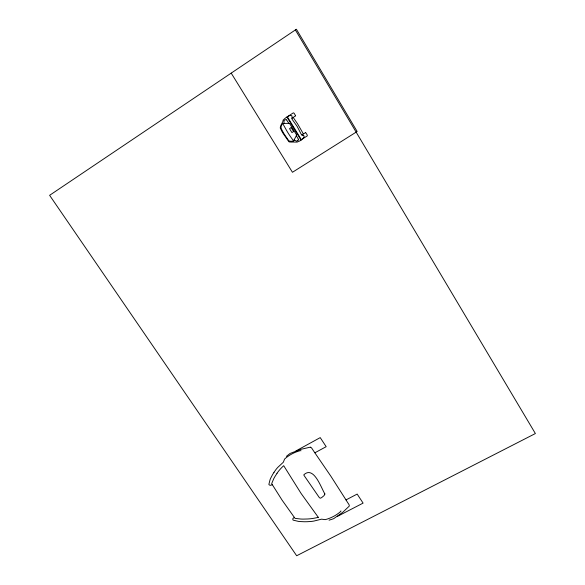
<?xml version="1.0" encoding="UTF-8"?>
<svg xmlns="http://www.w3.org/2000/svg" width="585" height="585" viewBox="0 0 585 585"><rect width="100%" height="100%" fill="white"/><g stroke="black" fill="none" stroke-linecap="round" stroke-linejoin="round"><path stroke-width="0.88" d="M293.546 140.89L290.928 137.248A78.895 75.86 -76.2 0 1 286.416 130.162L282.76 123.589L281.882 124.7A17.14 16.672 85.9 0 0 281.063 126.777L281.1 128.166A43.392 42.01 -85 0 0 284.676 134.806L288.778 140.773L290.109 141.204A46.259 44.467 88.6 0 0 291.571 141.256L293.399 141.124L294.028 140.349A2.567 2.501 84.4 0 1 294.131 139.947A7.656 7.481 85.6 0 1 294.504 139.128L295.886 136.532A16.263 15.773 82.1 0 0 296.244 135.815L296.463 135.215A1.082 1.053 85 0 0 296.478 134.843M295.418 115.867L295.418 115.581A4.834 4.673 86.2 0 0 295.132 114.996L294.43 113.782A6.53 6.311 85.6 0 0 294.028 113.168L293.363 112.846A3.532 3.422 87.4 0 0 293.085 113.015L287.272 116.788A28.636 27.956 86.3 0 0 284.712 118.631L283.118 120.152L282.855 121.439A1.689 1.631 83 0 1 282.767 121.768L281.89 123.413A37.308 36.482 -89.2 0 0 281.407 124.312L281.253 124.627A17.228 16.768 85.6 0 0 280.603 126.104L280.237 127.947L281.868 131.303A87.633 84.152 -75.8 0 0 283.111 133.409L288.829 141.643A1.623 1.587 82.2 0 0 289.473 141.958L291.154 142.075A34.61 33.396 87.3 0 0 292.858 142.038L297.107 142.111L299.491 141.087A19.693 19.093 85 0 0 301.487 139.742C302.555 139.135 305.882 135.742 303.169 135.493M273.992 472.344L275.681 469.909A36.511 32.943 11.6 0 1 277.838 467.335L283.345 462.209L284.39 459.547A3.517 3.203 13.7 0 1 284.771 458.867C289.187 454.933 294.898 451.986 300.573 450.567L300.99 450.801M277.041 473.302L274.972 476.519A35.363 31.868 11.5 0 0 273.612 478.976L271.674 483.663L282.131 500.197L295.037 518.361L300.544 519.012A35.422 31.985 12 0 0 303.586 519.1L307.695 518.983A50.259 45.608 12 0 0 318.291 517.308M297.94 140.312L297.875 140.378A7.422 7.225 84.3 0 1 296.675 141.219L294.131 139.947M282.76 123.589L283.454 123.303M295.286 116.042L291.813 118.331M302.328 139.047L307.015 136.071A3.503 3.408 88.7 0 0 307.227 135.932L307.308 135.208A6.45 6.289 86.7 0 0 306.935 134.513L306.24 133.409A4.782 4.658 87.2 0 0 305.816 132.817L305.524 132.7M288.354 116.152L289.948 115.501A3.181 3.079 85.9 0 1 290.489 115.428A4.453 4.307 85.7 0 1 290.964 115.442L291.966 115.881L292.083 119.201A3.868 3.751 87.4 0 0 292.478 119.793L297.151 126.382L300.946 133.782A4.965 4.834 88.8 0 0 301.458 134.543L301.816 134.93L305.348 132.751M294.328 517.337L292.829 518.632L292.866 519.714A1.36 1.214 12.4 0 0 293.239 520.153L298.277 521.352A30.5 27.466 11.9 0 0 299.995 521.557L304.149 521.74A72.226 65.973 12.3 0 0 307.337 521.703L310.496 521.513A36.519 32.957 11.6 0 0 314.006 521.038L321.56 519.166L324.624 519.575A3.466 3.1 9.7 0 0 325.457 519.597C331.066 518.091 336.646 515.173 340.901 511.312L340.88 510.888M286.372 456.388L289.385 453.989A7.671 6.991 13 0 1 290.167 453.412L300.887 449.324L310.306 447.152A1.382 1.265 11.5 0 1 310.598 447.254L310.686 447.306M314.884 452.79L326.174 446.684L320.222 437.617L295.864 450.969M310.701 447.284A4.139 3.795 11.6 0 1 312.054 448.636L312.88 449.902A44.899 41.447 6.6 0 0 313.553 450.911L330.956 476.351L346.006 499.912L357.164 494.076L363.095 503.107L337.318 516.445M329.055 520.189L332.785 518.983A7.568 6.771 9.3 0 0 333.706 518.646L342.7 512.328L349.26 506.12A1.36 1.221 7.6 0 0 349.296 505.842L349.289 505.674A4.168 3.737 7.9 0 0 348.675 504.094L347.856 502.873A44.358 40.087 3.8 0 1 347.219 501.886L346.006 499.912M272.347 484.753L270.255 485.367L269.151 484.819A1.375 1.236 15 0 1 268.888 484.307L270.051 479.729A30.537 27.539 12.2 0 1 270.658 478.267L272.434 474.866A71.333 63.977 8.8 0 1 273.992 472.344M289.553 123.515A1.141 1.111 84.6 0 0 289.253 123.369L284.529 123.413A4.57 4.417 84.1 0 1 283.601 123.391L283.571 123.34M303.001 135.427L302.467 135.289A1.177 1.148 87.6 0 1 302.057 135.12L301.816 134.93M286.628 119.962L288.785 123.296M289.67 123.61L296.463 134.733M293.202 117.446L297.56 123.801L303.388 133.943M318.306 517.345L301.136 493.513L283.696 465.689A49.864 44.855 10.3 0 0 277.005 473.28M296.317 135.647L298.284 139.062M231.214 73.14L292.449 172.282L357.164 131.493L296.398 29.25L49.615 195.317L296.668 555.75L535.385 433.543L295.33 29.864M287.345 116.744L301.414 139.8M286.913 117.022L301.004 140.107M284.032 123.413L284.01 120.495A7.459 7.232 84.1 0 1 285.283 119.757L285.37 119.735A1.397 1.353 84.3 0 1 286.504 119.845M298.335 139.23A1.382 1.345 84.8 0 1 297.955 140.334M324.894 493.996L324.075 495.59L321.553 497.674L320.361 498.208L319.403 497.696L304.032 475.422A4.183 3.795 11.5 0 1 303.79 474.823C313.736 465.514 320.96 487.437 324.894 493.996M291.184 127.596L289.531 128.663L291.937 132.605L293.597 131.537L291.184 127.596"/></g></svg>
